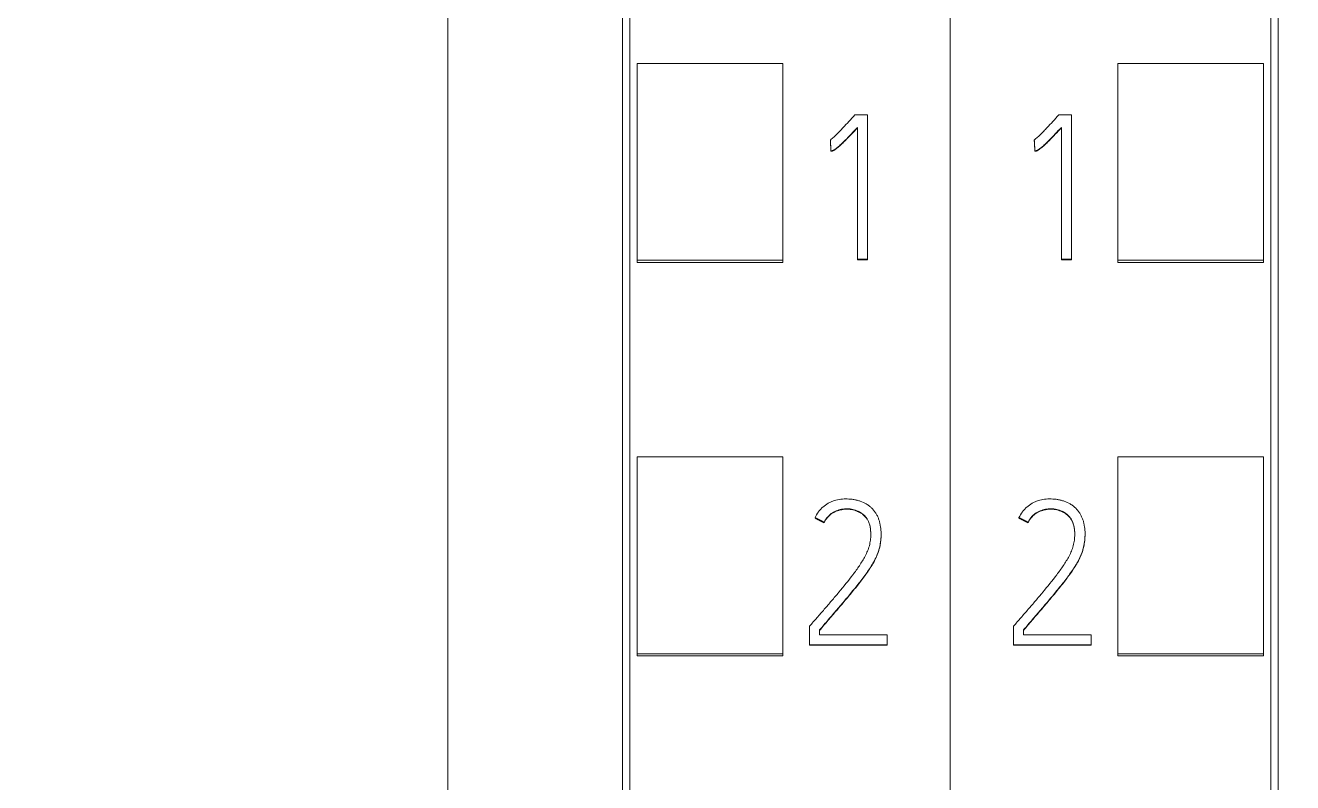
# Model space of a CAD drawing. Header units: millimetres. Extents: x 1359 to 3577, y 1336 to 3557.
# Drawn here: x 2823.47 to 2840.87, y 3298.89 to 3309.29 of the extents above; entities that cross this region are included whole.
import ezdxf

# ---------------------------------------------------------------- set-up
doc = ezdxf.new("R2010")
doc.units = ezdxf.units.MM
doc.set_wipeout_variables(frame=1)
doc.layers.add('000-PI-Oprema', color=30, linetype='Continuous', lineweight=5)

msp = doc.modelspace()

# ---------------------------------------------------------------- wipeouts: each hides what was drawn before it
msp.add_wipeout([(2801.371, 3330.083), (2836.171, 3330.083), (2836.171, 3183.083), (2801.371, 3183.083)])

# ---------------------------------------------------------------- next in the draw order: linework, layer by layer
at = {"layer": '000-PI-Oprema', "color": 0, "linetype": 'ByBlock', "lineweight": 0}
for p, q in [((2836.171, 3317.763), (2836.171, 3204.345)), ((2831.771, 3206.668), (2831.771, 3315.483)), ((2831.871, 3306.064), (2831.871, 3308.767)), ((2831.871, 3308.767), (2833.871, 3308.767)), ((2833.871, 3306.064), (2833.871, 3308.767)), ((2835.035, 3308.06), (2834.86, 3308.06)), ((2835.035, 3306.078), (2835.035, 3308.06)), ((2834.896, 3307.889), (2834.896, 3306.078)), ((2834.524, 3307.715), (2834.524, 3307.709)), ((2834.533, 3307.568), (2834.533, 3307.562)), ((2831.871, 3306.032), (2831.871, 3306.064)), ((2831.871, 3306.064), (2833.871, 3306.064)), ((2831.871, 3306.032), (2833.871, 3306.032)), ((2833.871, 3306.032), (2833.871, 3306.064)), ((2834.896, 3306.078), (2834.896, 3306.071)), ((2834.896, 3306.078), (2835.035, 3306.078)), ((2835.035, 3306.071), (2834.896, 3306.071)), ((2835.035, 3306.078), (2835.035, 3306.071)), ((2831.871, 3300.663), (2831.871, 3303.366)), ((2831.871, 3303.366), (2833.871, 3303.366)), ((2833.871, 3300.663), (2833.871, 3303.366)), ((2834.314, 3302.531), (2834.314, 3302.525)), ((2834.438, 3302.468), (2834.438, 3302.461)), ((2835.221, 3302.3), (2835.221, 3302.306)), ((2834.239, 3301.04), (2834.239, 3300.786)), ((2834.377, 3300.924), (2834.377, 3300.99)), ((2834.239, 3300.786), (2834.239, 3300.78)), ((2834.239, 3300.786), (2835.304, 3300.786)), ((2835.304, 3300.924), (2834.377, 3300.924)), ((2835.304, 3300.786), (2835.304, 3300.924)), ((2835.304, 3300.786), (2835.304, 3300.78)), ((2831.871, 3300.632), (2831.871, 3300.663)), ((2831.871, 3300.663), (2833.871, 3300.663)), ((2831.871, 3300.632), (2833.871, 3300.632)), ((2833.871, 3300.632), (2833.871, 3300.663)), ((2835.304, 3300.78), (2834.239, 3300.78))]:
    msp.add_line(p, q, dxfattribs=at)
for points, knots in [([(2831.671, 3206.382), (2831.671, 3209.723), (2831.671, 3217.688), (2831.671, 3230.328), (2831.671, 3245.814), (2831.671, 3260.108), (2831.671, 3274.318), (2831.671, 3288.885), (2831.671, 3303.055), (2831.671, 3312.625), (2831.671, 3315.669)], [0, 0, 0, 0, 0.091483, 0.21812, 0.346206, 0.515858, 0.610111, 0.736264, 0.916066, 1, 1, 1, 1]), ([(2829.271, 3312.603), (2829.271, 3310.58), (2829.271, 3302.031), (2829.271, 3288.885), (2829.271, 3274.318), (2829.271, 3260.108), (2829.271, 3245.814), (2829.271, 3230.328), (2829.271, 3217.569), (2829.271, 3208.688), (2829.271, 3204.43), (2829.271, 3203.633)], [0, 0, 0, 0, 0.055935, 0.236292, 0.362833, 0.457376, 0.627551, 0.756032, 0.883059, 0.978086, 1, 1, 1, 1]), ([(2834.86, 3308.06), (2834.833, 3308.03), (2834.806, 3308), (2834.752, 3307.941), (2834.725, 3307.912), (2834.683, 3307.868), (2834.67, 3307.853), (2834.642, 3307.824), (2834.628, 3307.81), (2834.599, 3307.782), (2834.585, 3307.768), (2834.555, 3307.741), (2834.54, 3307.728), (2834.524, 3307.715)], [0, 0, 0, 0, 0.25, 0.25, 0.5, 0.5, 0.625, 0.625, 0.75, 0.75, 0.875, 0.875, 1, 1, 1, 1]), ([(2834.533, 3307.568), (2834.538, 3307.568), (2834.543, 3307.569), (2834.553, 3307.571), (2834.558, 3307.572), (2834.568, 3307.576), (2834.572, 3307.578), (2834.581, 3307.583), (2834.586, 3307.586), (2834.598, 3307.595), (2834.606, 3307.601), (2834.622, 3307.614), (2834.63, 3307.621), (2834.653, 3307.641), (2834.668, 3307.655), (2834.698, 3307.683), (2834.712, 3307.697), (2834.756, 3307.74), (2834.784, 3307.77), (2834.84, 3307.829), (2834.868, 3307.859), (2834.896, 3307.889)], [0, 0, 0, 0, 0.03125, 0.03125, 0.0625, 0.0625, 0.09375, 0.09375, 0.125, 0.125, 0.1875, 0.1875, 0.25, 0.25, 0.375, 0.375, 0.5, 0.5, 0.75, 0.75, 1, 1, 1, 1]), ([(2834.896, 3307.882), (2834.868, 3307.853), (2834.84, 3307.823), (2834.784, 3307.764), (2834.755, 3307.734), (2834.712, 3307.691), (2834.698, 3307.677), (2834.668, 3307.648), (2834.653, 3307.634), (2834.63, 3307.614), (2834.622, 3307.608), (2834.606, 3307.595), (2834.598, 3307.589), (2834.586, 3307.58), (2834.581, 3307.577), (2834.572, 3307.572), (2834.568, 3307.57), (2834.558, 3307.566), (2834.553, 3307.565), (2834.543, 3307.563), (2834.538, 3307.562), (2834.533, 3307.562)], [0, 0, 0, 0, 0.25, 0.25, 0.5, 0.5, 0.625, 0.625, 0.75, 0.75, 0.8125, 0.8125, 0.875, 0.875, 0.90625, 0.90625, 0.9375, 0.9375, 0.96875, 0.96875, 1, 1, 1, 1]), ([(2834.377, 3300.99), (2834.416, 3301.036), (2834.455, 3301.082), (2834.533, 3301.174), (2834.572, 3301.219), (2834.651, 3301.311), (2834.69, 3301.356), (2834.767, 3301.448), (2834.806, 3301.495), (2834.882, 3301.588), (2834.919, 3301.635), (2834.974, 3301.707), (2834.992, 3301.731), (2835.027, 3301.78), (2835.044, 3301.804), (2835.078, 3301.854), (2835.094, 3301.88), (2835.124, 3301.932), (2835.138, 3301.958), (2835.157, 3301.999), (2835.163, 3302.013), (2835.174, 3302.041), (2835.179, 3302.055), (2835.193, 3302.098), (2835.201, 3302.127), (2835.212, 3302.186), (2835.216, 3302.216), (2835.219, 3302.26), (2835.22, 3302.275), (2835.221, 3302.306), (2835.221, 3302.321), (2835.219, 3302.366), (2835.215, 3302.396), (2835.207, 3302.44), (2835.204, 3302.455), (2835.197, 3302.484), (2835.192, 3302.499), (2835.182, 3302.527), (2835.176, 3302.541), (2835.162, 3302.568), (2835.155, 3302.581), (2835.143, 3302.6), (2835.139, 3302.606), (2835.13, 3302.618), (2835.125, 3302.624), (2835.11, 3302.642), (2835.1, 3302.653), (2835.079, 3302.674), (2835.068, 3302.684), (2835.05, 3302.698), (2835.044, 3302.702), (2835.031, 3302.711), (2835.024, 3302.715), (2834.991, 3302.734), (2834.964, 3302.746), (2834.921, 3302.761), (2834.906, 3302.766), (2834.877, 3302.774), (2834.862, 3302.777), (2834.832, 3302.782), (2834.817, 3302.784), (2834.787, 3302.787), (2834.772, 3302.787), (2834.742, 3302.788), (2834.727, 3302.788), (2834.696, 3302.787), (2834.681, 3302.786), (2834.636, 3302.78), (2834.606, 3302.774), (2834.563, 3302.761), (2834.549, 3302.755), (2834.528, 3302.746), (2834.521, 3302.743), (2834.507, 3302.736), (2834.501, 3302.732), (2834.468, 3302.714), (2834.443, 3302.696), (2834.41, 3302.666), (2834.399, 3302.655), (2834.378, 3302.633), (2834.369, 3302.621), (2834.342, 3302.585), (2834.326, 3302.559), (2834.314, 3302.531)], [0, 0, 0, 0, 0.0625, 0.0625, 0.125, 0.125, 0.1875, 0.1875, 0.25, 0.25, 0.3125, 0.3125, 0.34375, 0.34375, 0.375, 0.375, 0.40625, 0.40625, 0.4375, 0.4375, 0.453125, 0.453125, 0.46875, 0.46875, 0.5, 0.5, 0.53125, 0.53125, 0.546875, 0.546875, 0.5625, 0.5625, 0.59375, 0.59375, 0.609375, 0.609375, 0.625, 0.625, 0.640625, 0.640625, 0.65625, 0.65625, 0.664062, 0.664062, 0.671875, 0.671875, 0.6875, 0.6875, 0.703125, 0.703125, 0.710937, 0.710937, 0.71875, 0.71875, 0.75, 0.75, 0.765625, 0.765625, 0.78125, 0.78125, 0.796875, 0.796875, 0.8125, 0.8125, 0.828125, 0.828125, 0.84375, 0.84375, 0.875, 0.875, 0.890625, 0.890625, 0.898437, 0.898437, 0.90625, 0.90625, 0.9375, 0.9375, 0.953125, 0.953125, 0.96875, 0.96875, 1, 1, 1, 1]), ([(2834.438, 3302.468), (2834.45, 3302.491), (2834.463, 3302.513), (2834.487, 3302.543), (2834.496, 3302.553), (2834.515, 3302.571), (2834.525, 3302.579), (2834.556, 3302.602), (2834.579, 3302.614), (2834.627, 3302.634), (2834.652, 3302.641), (2834.69, 3302.648), (2834.703, 3302.65), (2834.729, 3302.652), (2834.742, 3302.653), (2834.781, 3302.652), (2834.807, 3302.649), (2834.845, 3302.641), (2834.857, 3302.637), (2834.882, 3302.629), (2834.894, 3302.624), (2834.929, 3302.608), (2834.951, 3302.594), (2834.982, 3302.57), (2834.991, 3302.561), (2835.009, 3302.542), (2835.017, 3302.532), (2835.028, 3302.516), (2835.032, 3302.511), (2835.038, 3302.499), (2835.047, 3302.482), (2835.055, 3302.464), (2835.063, 3302.44), (2835.066, 3302.427), (2835.071, 3302.402), (2835.074, 3302.389), (2835.077, 3302.363), (2835.078, 3302.35), (2835.079, 3302.325), (2835.079, 3302.312), (2835.079, 3302.286), (2835.079, 3302.273), (2835.077, 3302.247), (2835.076, 3302.234), (2835.071, 3302.196), (2835.066, 3302.171), (2835.056, 3302.134), (2835.052, 3302.121), (2835.044, 3302.097), (2835.039, 3302.085), (2835.025, 3302.049), (2835.014, 3302.025), (2834.99, 3301.98), (2834.977, 3301.958), (2834.95, 3301.915), (2834.937, 3301.893), (2834.894, 3301.829), (2834.864, 3301.788), (2834.771, 3301.665), (2834.706, 3301.585), (2834.607, 3301.467), (2834.574, 3301.428), (2834.507, 3301.35), (2834.474, 3301.311), (2834.407, 3301.234), (2834.373, 3301.195), (2834.306, 3301.118), (2834.272, 3301.079), (2834.239, 3301.04)], [0, 0, 0, 0, 0.03125, 0.03125, 0.046875, 0.046875, 0.0625, 0.0625, 0.09375, 0.09375, 0.125, 0.125, 0.140625, 0.140625, 0.15625, 0.15625, 0.1875, 0.1875, 0.203125, 0.203125, 0.21875, 0.21875, 0.25, 0.25, 0.265625, 0.265625, 0.28125, 0.28125, 0.289063, 0.289063, 0.296875, 0.3125, 0.3125, 0.328125, 0.328125, 0.34375, 0.34375, 0.359375, 0.359375, 0.375, 0.375, 0.390625, 0.390625, 0.40625, 0.40625, 0.4375, 0.4375, 0.453125, 0.453125, 0.46875, 0.46875, 0.5, 0.5, 0.53125, 0.53125, 0.5625, 0.5625, 0.625, 0.625, 0.75, 0.75, 0.8125, 0.8125, 0.875, 0.875, 0.9375, 0.9375, 1, 1, 1, 1]), ([(2835.079, 3302.297), (2835.079, 3302.307), (2835.079, 3302.318), (2835.078, 3302.341), (2835.077, 3302.354), (2835.074, 3302.379), (2835.072, 3302.392), (2835.067, 3302.417), (2835.064, 3302.43), (2835.056, 3302.455), (2835.051, 3302.467), (2835.043, 3302.484), (2835.04, 3302.49), (2835.034, 3302.502), (2835.03, 3302.507), (2835.012, 3302.534), (2834.994, 3302.553), (2834.969, 3302.574), (2834.964, 3302.578), (2834.953, 3302.585), (2834.937, 3302.596), (2834.908, 3302.612), (2834.884, 3302.622), (2834.86, 3302.631), (2834.847, 3302.634), (2834.809, 3302.643), (2834.783, 3302.646), (2834.731, 3302.647), (2834.705, 3302.645), (2834.667, 3302.638), (2834.654, 3302.635), (2834.629, 3302.627), (2834.616, 3302.623), (2834.592, 3302.613), (2834.581, 3302.608), (2834.558, 3302.596), (2834.547, 3302.589), (2834.515, 3302.566), (2834.496, 3302.548), (2834.472, 3302.517), (2834.464, 3302.507), (2834.451, 3302.485), (2834.444, 3302.473), (2834.438, 3302.461)], [0, 0, 0, 0, 0.034222, 0.034222, 0.076212, 0.076212, 0.118203, 0.118203, 0.160193, 0.160193, 0.202183, 0.202183, 0.223179, 0.223179, 0.244174, 0.244174, 0.328155, 0.328155, 0.34915, 0.34915, 0.370145, 0.412135, 0.454126, 0.454126, 0.496116, 0.496116, 0.580097, 0.580097, 0.664077, 0.664077, 0.706068, 0.706068, 0.748058, 0.748058, 0.790048, 0.790048, 0.832039, 0.832039, 0.916019, 0.916019, 0.95801, 0.95801, 1, 1, 1, 1]), ([(2835.221, 3302.3), (2835.221, 3302.294), (2835.221, 3302.288), (2835.22, 3302.268), (2835.219, 3302.252), (2835.216, 3302.207), (2835.212, 3302.178), (2835.2, 3302.119), (2835.193, 3302.09), (2835.179, 3302.047), (2835.173, 3302.033), (2835.162, 3302.004), (2835.156, 3301.991), (2835.137, 3301.95), (2835.123, 3301.923), (2835.093, 3301.872), (2835.077, 3301.847), (2835.043, 3301.797), (2835.026, 3301.772), (2834.991, 3301.724), (2834.973, 3301.7), (2834.919, 3301.628), (2834.881, 3301.581), (2834.805, 3301.488), (2834.767, 3301.442), (2834.689, 3301.35), (2834.65, 3301.304), (2834.572, 3301.213), (2834.533, 3301.167), (2834.455, 3301.076), (2834.416, 3301.03), (2834.377, 3300.984)], [0, 0, 0, 0, 0.010489, 0.010489, 0.038761, 0.038761, 0.095304, 0.095304, 0.151848, 0.151848, 0.180119, 0.180119, 0.208391, 0.208391, 0.264935, 0.264935, 0.321478, 0.321478, 0.378022, 0.378022, 0.434565, 0.434565, 0.547652, 0.547652, 0.660739, 0.660739, 0.773826, 0.773826, 0.886913, 0.886913, 1, 1, 1, 1])]:
    msp.add_open_spline(points, degree=3, knots=knots, dxfattribs=at)
for points, weights in [([(2834.524, 3307.715), (2834.528, 3307.642), (2834.533, 3307.568)], [0.499999994834, 0.500000005166, 0.499999994834]), ([(2834.533, 3307.562), (2834.528, 3307.636), (2834.524, 3307.709)], [0.500000008783, 0.499999991217, 0.500000008783]), ([(2834.314, 3302.531), (2834.376, 3302.499), (2834.438, 3302.468)], [0.500000015224, 0.499999984776, 0.500000015224]), ([(2834.438, 3302.461), (2834.376, 3302.493), (2834.314, 3302.525)], [0.500000222267, 0.499999777733, 0.500000222267])]:
    msp.add_rational_spline(points, weights, degree=2, dxfattribs=at)

# ---------------------------------------------------------------- next in the draw order: wipeouts: each hides what was drawn before it
msp.add_wipeout([(2836.171, 3330.083), (2870.971, 3330.083), (2870.971, 3183.083), (2836.171, 3183.083)])

# ---------------------------------------------------------------- next in the draw order: linework, layer by layer
for p, q in [((2836.171, 3317.763), (2836.171, 3204.345)), ((2840.571, 3315.483), (2840.571, 3206.668)), ((2838.471, 3306.064), (2838.471, 3308.767)), ((2840.471, 3308.767), (2838.471, 3308.767)), ((2840.471, 3306.064), (2840.471, 3308.767)), ((2837.835, 3308.06), (2837.66, 3308.06)), ((2837.835, 3306.078), (2837.835, 3308.06)), ((2837.696, 3307.889), (2837.696, 3306.078)), ((2837.324, 3307.715), (2837.324, 3307.709)), ((2837.333, 3307.568), (2837.333, 3307.562)), ((2837.696, 3306.078), (2837.696, 3306.071)), ((2837.696, 3306.078), (2837.835, 3306.078)), ((2837.835, 3306.071), (2837.696, 3306.071)), ((2837.835, 3306.078), (2837.835, 3306.071)), ((2840.471, 3306.064), (2838.471, 3306.064)), ((2838.471, 3306.032), (2838.471, 3306.064)), ((2840.471, 3306.032), (2838.471, 3306.032)), ((2840.471, 3306.032), (2840.471, 3306.064)), ((2838.471, 3300.663), (2838.471, 3303.366)), ((2840.471, 3303.366), (2838.471, 3303.366)), ((2840.471, 3300.663), (2840.471, 3303.366)), ((2837.114, 3302.531), (2837.114, 3302.525)), ((2837.238, 3302.468), (2837.238, 3302.461)), ((2838.021, 3302.3), (2838.021, 3302.306)), ((2837.039, 3301.04), (2837.039, 3300.786)), ((2837.177, 3300.924), (2837.177, 3300.99)), ((2837.039, 3300.786), (2838.104, 3300.786)), ((2837.039, 3300.786), (2837.039, 3300.78)), ((2838.104, 3300.924), (2837.177, 3300.924)), ((2838.104, 3300.786), (2838.104, 3300.924)), ((2838.104, 3300.786), (2838.104, 3300.78)), ((2838.104, 3300.78), (2837.039, 3300.78)), ((2840.471, 3300.663), (2838.471, 3300.663)), ((2838.471, 3300.632), (2838.471, 3300.663)), ((2840.471, 3300.632), (2838.471, 3300.632)), ((2840.471, 3300.632), (2840.471, 3300.663))]:
    msp.add_line(p, q, dxfattribs=at)
for points, knots in [([(2840.671, 3315.669), (2840.671, 3312.625), (2840.671, 3303.055), (2840.671, 3288.885), (2840.671, 3274.318), (2840.671, 3260.108), (2840.671, 3245.814), (2840.671, 3230.328), (2840.671, 3217.688), (2840.671, 3209.723), (2840.671, 3206.382)], [0, 0, 0, 0, 0.083934, 0.263736, 0.389889, 0.484142, 0.653794, 0.78188, 0.908517, 1, 1, 1, 1]), ([(2837.66, 3308.06), (2837.633, 3308.03), (2837.606, 3308), (2837.552, 3307.941), (2837.525, 3307.912), (2837.483, 3307.868), (2837.47, 3307.853), (2837.442, 3307.824), (2837.428, 3307.81), (2837.399, 3307.782), (2837.385, 3307.768), (2837.355, 3307.741), (2837.34, 3307.728), (2837.324, 3307.715)], [0, 0, 0, 0, 0.25, 0.25, 0.5, 0.5, 0.625, 0.625, 0.75, 0.75, 0.875, 0.875, 1, 1, 1, 1]), ([(2837.333, 3307.568), (2837.338, 3307.568), (2837.343, 3307.569), (2837.353, 3307.571), (2837.358, 3307.572), (2837.368, 3307.576), (2837.372, 3307.578), (2837.381, 3307.583), (2837.386, 3307.586), (2837.398, 3307.595), (2837.406, 3307.601), (2837.422, 3307.614), (2837.43, 3307.621), (2837.453, 3307.641), (2837.468, 3307.655), (2837.498, 3307.683), (2837.512, 3307.697), (2837.556, 3307.74), (2837.584, 3307.77), (2837.64, 3307.829), (2837.668, 3307.859), (2837.696, 3307.889)], [0, 0, 0, 0, 0.03125, 0.03125, 0.0625, 0.0625, 0.09375, 0.09375, 0.125, 0.125, 0.1875, 0.1875, 0.25, 0.25, 0.375, 0.375, 0.5, 0.5, 0.75, 0.75, 1, 1, 1, 1]), ([(2837.696, 3307.882), (2837.668, 3307.853), (2837.64, 3307.823), (2837.584, 3307.764), (2837.555, 3307.734), (2837.512, 3307.691), (2837.498, 3307.677), (2837.468, 3307.648), (2837.453, 3307.634), (2837.43, 3307.614), (2837.422, 3307.608), (2837.406, 3307.595), (2837.398, 3307.589), (2837.386, 3307.58), (2837.381, 3307.577), (2837.372, 3307.572), (2837.368, 3307.57), (2837.358, 3307.566), (2837.353, 3307.565), (2837.343, 3307.563), (2837.338, 3307.562), (2837.333, 3307.562)], [0, 0, 0, 0, 0.25, 0.25, 0.5, 0.5, 0.625, 0.625, 0.75, 0.75, 0.8125, 0.8125, 0.875, 0.875, 0.90625, 0.90625, 0.9375, 0.9375, 0.96875, 0.96875, 1, 1, 1, 1]), ([(2837.177, 3300.99), (2837.216, 3301.036), (2837.255, 3301.082), (2837.333, 3301.174), (2837.372, 3301.219), (2837.451, 3301.311), (2837.49, 3301.356), (2837.567, 3301.448), (2837.606, 3301.495), (2837.682, 3301.588), (2837.719, 3301.635), (2837.774, 3301.707), (2837.792, 3301.731), (2837.827, 3301.78), (2837.844, 3301.804), (2837.878, 3301.854), (2837.894, 3301.88), (2837.924, 3301.932), (2837.938, 3301.958), (2837.957, 3301.999), (2837.963, 3302.013), (2837.974, 3302.041), (2837.979, 3302.055), (2837.993, 3302.098), (2838.001, 3302.127), (2838.012, 3302.186), (2838.016, 3302.216), (2838.019, 3302.26), (2838.02, 3302.275), (2838.021, 3302.306), (2838.021, 3302.321), (2838.019, 3302.366), (2838.015, 3302.396), (2838.007, 3302.44), (2838.004, 3302.455), (2837.997, 3302.484), (2837.992, 3302.499), (2837.982, 3302.527), (2837.976, 3302.541), (2837.962, 3302.568), (2837.955, 3302.581), (2837.943, 3302.6), (2837.939, 3302.606), (2837.93, 3302.618), (2837.925, 3302.624), (2837.91, 3302.642), (2837.9, 3302.653), (2837.879, 3302.674), (2837.868, 3302.684), (2837.85, 3302.698), (2837.844, 3302.702), (2837.831, 3302.711), (2837.824, 3302.715), (2837.791, 3302.734), (2837.764, 3302.746), (2837.721, 3302.761), (2837.706, 3302.766), (2837.677, 3302.774), (2837.662, 3302.777), (2837.632, 3302.782), (2837.617, 3302.784), (2837.587, 3302.787), (2837.572, 3302.787), (2837.542, 3302.788), (2837.527, 3302.788), (2837.496, 3302.787), (2837.481, 3302.786), (2837.436, 3302.78), (2837.406, 3302.774), (2837.363, 3302.761), (2837.349, 3302.755), (2837.328, 3302.746), (2837.321, 3302.743), (2837.307, 3302.736), (2837.301, 3302.732), (2837.268, 3302.714), (2837.243, 3302.696), (2837.21, 3302.666), (2837.199, 3302.655), (2837.178, 3302.633), (2837.169, 3302.621), (2837.142, 3302.585), (2837.126, 3302.559), (2837.114, 3302.531)], [0, 0, 0, 0, 0.0625, 0.0625, 0.125, 0.125, 0.1875, 0.1875, 0.25, 0.25, 0.3125, 0.3125, 0.34375, 0.34375, 0.375, 0.375, 0.40625, 0.40625, 0.4375, 0.4375, 0.453125, 0.453125, 0.46875, 0.46875, 0.5, 0.5, 0.53125, 0.53125, 0.546875, 0.546875, 0.5625, 0.5625, 0.59375, 0.59375, 0.609375, 0.609375, 0.625, 0.625, 0.640625, 0.640625, 0.65625, 0.65625, 0.664062, 0.664062, 0.671875, 0.671875, 0.6875, 0.6875, 0.703125, 0.703125, 0.710937, 0.710937, 0.71875, 0.71875, 0.75, 0.75, 0.765625, 0.765625, 0.78125, 0.78125, 0.796875, 0.796875, 0.8125, 0.8125, 0.828125, 0.828125, 0.84375, 0.84375, 0.875, 0.875, 0.890625, 0.890625, 0.898438, 0.898438, 0.90625, 0.90625, 0.9375, 0.9375, 0.953125, 0.953125, 0.96875, 0.96875, 1, 1, 1, 1]), ([(2837.238, 3302.468), (2837.25, 3302.491), (2837.263, 3302.513), (2837.287, 3302.543), (2837.296, 3302.553), (2837.315, 3302.571), (2837.325, 3302.579), (2837.356, 3302.602), (2837.379, 3302.614), (2837.427, 3302.634), (2837.452, 3302.641), (2837.49, 3302.648), (2837.503, 3302.65), (2837.529, 3302.652), (2837.542, 3302.653), (2837.581, 3302.652), (2837.607, 3302.649), (2837.645, 3302.641), (2837.657, 3302.637), (2837.682, 3302.629), (2837.694, 3302.624), (2837.729, 3302.608), (2837.751, 3302.594), (2837.782, 3302.57), (2837.791, 3302.561), (2837.809, 3302.542), (2837.817, 3302.532), (2837.828, 3302.516), (2837.832, 3302.511), (2837.838, 3302.499), (2837.847, 3302.482), (2837.855, 3302.464), (2837.863, 3302.44), (2837.866, 3302.427), (2837.871, 3302.402), (2837.874, 3302.389), (2837.877, 3302.363), (2837.878, 3302.35), (2837.879, 3302.325), (2837.879, 3302.312), (2837.879, 3302.286), (2837.879, 3302.273), (2837.877, 3302.247), (2837.876, 3302.234), (2837.871, 3302.196), (2837.866, 3302.171), (2837.856, 3302.134), (2837.852, 3302.121), (2837.844, 3302.097), (2837.839, 3302.085), (2837.825, 3302.049), (2837.814, 3302.025), (2837.79, 3301.98), (2837.777, 3301.958), (2837.75, 3301.915), (2837.737, 3301.893), (2837.694, 3301.829), (2837.664, 3301.788), (2837.571, 3301.665), (2837.506, 3301.585), (2837.407, 3301.467), (2837.374, 3301.428), (2837.307, 3301.35), (2837.274, 3301.311), (2837.207, 3301.234), (2837.173, 3301.195), (2837.106, 3301.118), (2837.072, 3301.079), (2837.039, 3301.04)], [0, 0, 0, 0, 0.03125, 0.03125, 0.046875, 0.046875, 0.0625, 0.0625, 0.09375, 0.09375, 0.125, 0.125, 0.140625, 0.140625, 0.15625, 0.15625, 0.1875, 0.1875, 0.203125, 0.203125, 0.21875, 0.21875, 0.25, 0.25, 0.265625, 0.265625, 0.28125, 0.28125, 0.289063, 0.289063, 0.296875, 0.3125, 0.3125, 0.328125, 0.328125, 0.34375, 0.34375, 0.359375, 0.359375, 0.375, 0.375, 0.390625, 0.390625, 0.40625, 0.40625, 0.4375, 0.4375, 0.453125, 0.453125, 0.46875, 0.46875, 0.5, 0.5, 0.53125, 0.53125, 0.5625, 0.5625, 0.625, 0.625, 0.75, 0.75, 0.8125, 0.8125, 0.875, 0.875, 0.9375, 0.9375, 1, 1, 1, 1]), ([(2837.879, 3302.297), (2837.879, 3302.307), (2837.879, 3302.318), (2837.878, 3302.341), (2837.877, 3302.354), (2837.874, 3302.379), (2837.872, 3302.392), (2837.867, 3302.417), (2837.864, 3302.43), (2837.856, 3302.455), (2837.851, 3302.467), (2837.843, 3302.484), (2837.84, 3302.49), (2837.834, 3302.502), (2837.83, 3302.507), (2837.812, 3302.534), (2837.794, 3302.553), (2837.769, 3302.574), (2837.764, 3302.578), (2837.753, 3302.585), (2837.737, 3302.596), (2837.708, 3302.612), (2837.684, 3302.622), (2837.66, 3302.631), (2837.647, 3302.634), (2837.609, 3302.643), (2837.583, 3302.646), (2837.531, 3302.647), (2837.505, 3302.645), (2837.467, 3302.638), (2837.454, 3302.635), (2837.429, 3302.627), (2837.416, 3302.623), (2837.392, 3302.613), (2837.381, 3302.608), (2837.358, 3302.596), (2837.347, 3302.589), (2837.315, 3302.566), (2837.296, 3302.548), (2837.272, 3302.517), (2837.264, 3302.507), (2837.251, 3302.485), (2837.244, 3302.473), (2837.238, 3302.461)], [0, 0, 0, 0, 0.034222, 0.034222, 0.076212, 0.076212, 0.118203, 0.118203, 0.160193, 0.160193, 0.202183, 0.202183, 0.223179, 0.223179, 0.244174, 0.244174, 0.328155, 0.328155, 0.34915, 0.34915, 0.370145, 0.412135, 0.454126, 0.454126, 0.496116, 0.496116, 0.580097, 0.580097, 0.664077, 0.664077, 0.706068, 0.706068, 0.748058, 0.748058, 0.790048, 0.790048, 0.832039, 0.832039, 0.916019, 0.916019, 0.95801, 0.95801, 1, 1, 1, 1]), ([(2838.021, 3302.3), (2838.021, 3302.294), (2838.021, 3302.288), (2838.02, 3302.268), (2838.019, 3302.252), (2838.016, 3302.207), (2838.012, 3302.178), (2838, 3302.119), (2837.993, 3302.09), (2837.979, 3302.047), (2837.973, 3302.033), (2837.962, 3302.004), (2837.956, 3301.991), (2837.937, 3301.95), (2837.923, 3301.923), (2837.893, 3301.872), (2837.877, 3301.847), (2837.843, 3301.797), (2837.826, 3301.772), (2837.791, 3301.724), (2837.773, 3301.7), (2837.719, 3301.628), (2837.681, 3301.581), (2837.605, 3301.488), (2837.567, 3301.442), (2837.489, 3301.35), (2837.45, 3301.304), (2837.372, 3301.213), (2837.333, 3301.167), (2837.255, 3301.076), (2837.216, 3301.03), (2837.177, 3300.984)], [0, 0, 0, 0, 0.010489, 0.010489, 0.038761, 0.038761, 0.095304, 0.095304, 0.151848, 0.151848, 0.180119, 0.180119, 0.208391, 0.208391, 0.264935, 0.264935, 0.321478, 0.321478, 0.378022, 0.378022, 0.434565, 0.434565, 0.547652, 0.547652, 0.660739, 0.660739, 0.773826, 0.773826, 0.886913, 0.886913, 1, 1, 1, 1])]:
    msp.add_open_spline(points, degree=3, knots=knots, dxfattribs=at)
for points, weights in [([(2837.324, 3307.715), (2837.328, 3307.642), (2837.333, 3307.568)], [0.499999984457, 0.500000015543, 0.499999984457]), ([(2837.333, 3307.562), (2837.328, 3307.636), (2837.324, 3307.709)], [0.500000001001, 0.499999998999, 0.500000001001]), ([(2837.114, 3302.531), (2837.176, 3302.499), (2837.238, 3302.468)], [0.500000075207, 0.499999924793, 0.500000075207]), ([(2837.238, 3302.461), (2837.176, 3302.493), (2837.114, 3302.525)], [0.499999945162, 0.500000054838, 0.499999945162])]:
    msp.add_rational_spline(points, weights, degree=2, dxfattribs=at)

doc.saveas('drawing.dxf')
